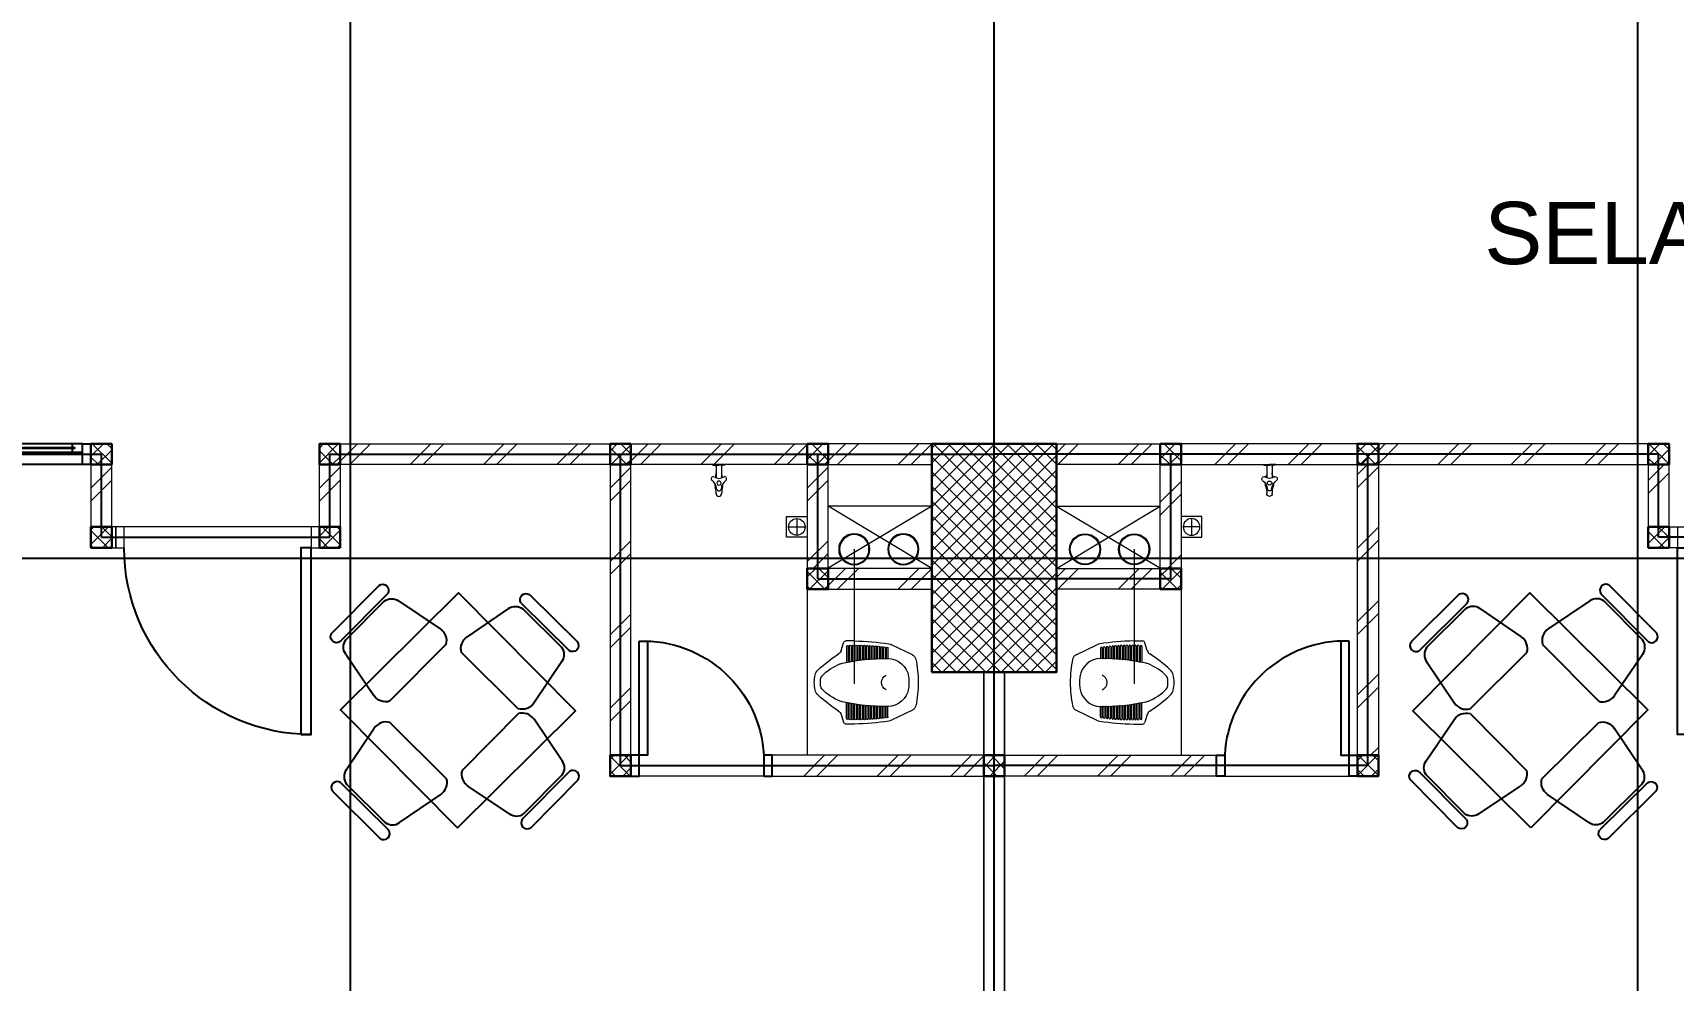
# Model space of a CAD drawing. Header units: millimetres. Extents: x -324 to 75, y -297 to 74.
# Drawn here: x -69.26 to -61.36, y 3.31 to 7.88 of the extents above; entities that cross this region are included whole.
import ezdxf

# ---------------------------------------------------------------- set-up
doc = ezdxf.new("R2010")
doc.units = ezdxf.units.MM
for name, color, linetype, lineweight in [('ars', 11, 'Continuous', 0), ('KOL', 1, 'Continuous', 30), ('KOLOM', 4, 'Continuous', 9), ('lan', 7, 'Continuous', 15), ('NOT', 7, 'Continuous', 20), ('SANITAIR', 15, 'Continuous', 9), ('tem', 5, 'Continuous', 20), ('u', 6, 'Continuous', 20)]:
    doc.layers.add(name, color=color, linetype=linetype, lineweight=lineweight)
doc.layers.add('as', color=1, linetype='Continuous', plot=False)
doc.layers.add('FURNITURE', color=68, linetype='Continuous')
doc.layers.add('Kusen', color=30, linetype='Continuous')
doc.styles.add('ATTR', font='romans.shx', dxfattribs={"width": 0.8, "height": 0.56})
doc.styles.get("Standard").update_dxf_attribs({"font": 'arial.ttf'})
pattern_1 = [(225, (21.71715, 56.3521), (0.1767767, -0.1767767), []), (225, (21.65465, 56.3521), (0.1767767, -0.1767767), [])]
pattern_2 = [(225, (23.11715, 56.3521), (0.1767767, -0.1767767), []), (225, (23.05465, 56.3521), (0.1767767, -0.1767767), [])]
pattern_3 = [(225, (24.06715, 56.3521), (0.1767767, -0.1767767), []), (225, (24.00465, 56.3521), (0.1767767, -0.1767767), [])]
pattern_4 = [(225, (21.96715, 59.04774), (0.1767767, -0.1767767), []), (225, (21.90465, 59.04774), (0.1767767, -0.1767767), [])]
pattern_5 = [(225, (23.36715, 59.04774), (0.1767767, -0.1767767), []), (225, (23.30465, 59.04774), (0.1767767, -0.1767767), [])]
pattern_6 = [(225, (24.31715, 59.04774), (0.1767767, -0.1767767), []), (225, (24.25465, 59.04774), (0.1767767, -0.1767767), [])]
pattern_7 = [(225, (24.06715, 55.7521), (0.1767767, -0.1767767), []), (225, (24.00465, 55.7521), (0.1767767, -0.1767767), [])]
pattern_8 = [(225, (23.96715, 54.8521), (0.1767767, -0.1767767), []), (225, (23.90465, 54.8521), (0.1767767, -0.1767767), [])]

# ---------------------------------------------------------------- blocks, each defined once
blk = doc.blocks.new('k1')
at = {"layer": 'ars'}
h = blk.add_hatch(dxfattribs=at)
h.set_pattern_fill('_USER', color=256, scale=0.05, angle=45, double=1, pattern_type=0)
h.set_pattern_definition([(45, (0, -5), (-0.03535534, 0.03535534), []), (135, (0, -5), (-0.03535534, -0.03535534), [])])
h.paths.add_polyline_path([(-0.3, -0.55), (0.3, -0.55), (0.3, 0.55), (-0.3, 0.55)])
at = {"layer": 'KOL'}
blk.add_lwpolyline([(-0.3, -0.55), (0.3, -0.55), (0.3, 0.55), (-0.3, 0.55)], close=True, dxfattribs=at)
blk = doc.blocks.new('KRAN ATAS')
for p, q in [((-0.0198, 0), (0, 0)), ((-0.0198, -0.0015), (-0.0198, 0)), ((0.0198, 0), (0, 0)), ((0.0198, -0.0015), (0.0198, 0)), ((-0.0193, -0.002), (0, -0.002)), ((-0.0087, -0.006), (-0.0087, -0.0441)), ((0.0193, -0.002), (0, -0.002)), ((0.0087, -0.006), (0.0087, -0.0441))]:
    blk.add_line(p, q)
for centre, radius, start, end in [((-0.0191, -0.047), 0.00682, 147.2603, 232.4214), ((-0.0188, -0.0464), 0.00682, 67.5786, 152.7397), ((-0.0514, -0.0871), 0.0447, 7.4918, 50.9581), ((-0.0193, -0.0015), 0.0005, 180, 270), ((0, -0.0187), 0.0268, 232.9628, 307.0372), ((-0.0127, -0.006), 0.004, 0, 90), ((0.0743, -0.0604), 0.0878, 163.7486, 168.4446), ((-0.0388, -0.0275), 0.03, 343.7486, 0), ((0.0514, -0.0871), 0.0447, 129.0419, 172.5082), ((0.0127, -0.006), 0.004, 90, 180), ((0.0388, -0.0275), 0.03, 180, 196.2514), ((-0.0743, -0.0604), 0.0878, 11.5554, 16.2514), ((0.0188, -0.0464), 0.00682, 27.2603, 112.4214), ((0.0193, -0.0015), 0.0005, 270, 0), ((0.0191, -0.047), 0.00682, 307.5786, 32.7397), ((0.0743, -0.0604), 0.0878, 182.0552, 189.0251), ((-0.0892, -0.0965), 0.08, 0.3555, 16.2023), ((-0.0004, -0.0965), 0.0088, 176.8553, 272.6444), ((-0.0004, -0.0613), 0.0068, 86.5771, 273.4229), ((-0.0003, -0.0804), 0.00682, 187.5786, 272.7397), ((0.0004, -0.0613), 0.0068, 266.5771, 93.4229), ((0.0003, -0.0804), 0.00682, 267.2603, 352.4214), ((0.0004, -0.0965), 0.0088, 267.3556, 3.1447), ((0.0892, -0.0965), 0.08, 163.7977, 179.6445), ((-0.0743, -0.0604), 0.0878, 350.9749, 357.9448)]:
    blk.add_arc(centre, radius, start, end)
blk = doc.blocks.new('AVOOR')
blk.add_lwpolyline([(-21.8185, -71.5914), (-21.9185, -71.5914), (-21.9185, -71.4914), (-21.8185, -71.4914)], close=True)
for points in [[(-21.9085, -71.5414), (-21.8285, -71.5414)], [(-21.8685, -71.5014), (-21.8685, -71.5814)]]:
    blk.add_lwpolyline(points)
blk.add_circle((-21.8685, -71.5414), 0.04)
blk = doc.blocks.new('CL J D')
for p, q in [((0.0275, 0.1273), (0.1283, 0.1756)), ((0.145, 0.1598), (0.145, 0.1109)), ((0.1539, 0.1598), (0.1539, 0.1111)), ((0.1587, 0.1615), (0.1587, 0.1111)), ((0.1676, 0.1615), (0.1676, 0.1111)), ((0.1723, 0.1631), (0.1723, 0.1111)), ((0.1812, 0.1631), (0.1812, 0.1109)), ((0.186, 0.1645), (0.186, 0.1109)), ((0.1949, 0.1645), (0.1949, 0.1105)), ((0.1996, 0.1657), (0.1996, 0.1105)), ((0.2085, 0.1657), (0.2085, 0.11)), ((0.2133, 0.1667), (0.2133, 0.11)), ((0.2222, 0.1667), (0.2222, 0.1092)), ((0.2269, 0.1676), (0.2269, 0.1092)), ((0.2358, 0.1676), (0.2358, 0.1082)), ((0.2406, 0.1682), (0.2406, 0.1082)), ((0.2495, 0.1682), (0.2495, 0.107)), ((0.2542, 0.1687), (0.2542, 0.107)), ((0.2631, 0.1687), (0.2631, 0.1056)), ((0.2679, 0.169), (0.2679, 0.1056)), ((0.2768, 0.169), (0.2768, 0.104)), ((0.2815, 0.1692), (0.2815, 0.104)), ((0.2904, 0.1692), (0.2904, 0.1022)), ((0.2952, 0.1691), (0.2952, 0.1022)), ((0.3041, 0.1691), (0.3041, 0.1003)), ((0.306, 0.1938), (0.3479, 0.1938)), ((0.3088, 0.1689), (0.3088, 0.1003)), ((0.3177, 0.1689), (0.3177, 0.0981)), ((0.3225, 0.1685), (0.3225, 0.0981)), ((0.3314, 0.1685), (0.3314, 0.0957)), ((0.3361, 0.1679), (0.3361, 0.0957)), ((0.345, 0.1679), (0.345, 0.093)), ((0.3709, 0.1476), (0.3594, 0.1853)), ((0.0275, -0.1398), (0.1283, -0.188)), ((0.145, -0.1722), (0.145, -0.1234)), ((0.1539, -0.1722), (0.1539, -0.1236)), ((0.1587, -0.174), (0.1587, -0.1236)), ((0.1676, -0.174), (0.1676, -0.1236)), ((0.1723, -0.1756), (0.1723, -0.1236)), ((0.1812, -0.1756), (0.1812, -0.1234)), ((0.186, -0.177), (0.186, -0.1234)), ((0.1949, -0.177), (0.1949, -0.123)), ((0.1996, -0.1782), (0.1996, -0.123)), ((0.2085, -0.1782), (0.2085, -0.1224)), ((0.2133, -0.1792), (0.2133, -0.1224)), ((0.2222, -0.1792), (0.2222, -0.1216)), ((0.2269, -0.18), (0.2269, -0.1216)), ((0.2358, -0.18), (0.2358, -0.1206)), ((0.2406, -0.1807), (0.2406, -0.1206)), ((0.2495, -0.1807), (0.2495, -0.1195)), ((0.2542, -0.1812), (0.2542, -0.1195)), ((0.2631, -0.1812), (0.2631, -0.1181)), ((0.2679, -0.1815), (0.2679, -0.1181)), ((0.2768, -0.1815), (0.2768, -0.1165)), ((0.2815, -0.1816), (0.2815, -0.1165)), ((0.2904, -0.1816), (0.2904, -0.1147)), ((0.2952, -0.1816), (0.2952, -0.1147)), ((0.3041, -0.1816), (0.3041, -0.1127)), ((0.3088, -0.1813), (0.3088, -0.1127)), ((0.3177, -0.1813), (0.3177, -0.1105)), ((0.3225, -0.1809), (0.3225, -0.1105)), ((0.3314, -0.1809), (0.3314, -0.1081)), ((0.3361, -0.1803), (0.3361, -0.1081)), ((0.345, -0.1803), (0.345, -0.1055)), ((0.306, -0.2062), (0.3479, -0.2062)), ((0.3709, -0.16), (0.3594, -0.1977))]:
    blk.add_line(p, q)
for centre, radius, start, end in [((0.1462, 0.1381), 0.0415, 97.43664, 115.58841), ((0.3183, -0.8979), 1.0917, 90.64465, 99.35641), ((0.1495, 0.1598), 0.00445, 0, 180), ((0.1631, 0.1615), 0.00445, 0, 180), ((0.1768, 0.1631), 0.00445, 0, 180), ((0.1904, 0.1645), 0.00445, 0, 180), ((0.2041, 0.1657), 0.00445, 0, 180), ((0.2177, 0.1667), 0.00445, 0, 180), ((0.2314, 0.1676), 0.00445, 0, 180), ((0.245, 0.1682), 0.00445, 0, 180), ((0.2587, 0.1687), 0.00445, 0, 180), ((0.2723, 0.169), 0.00445, 0, 180), ((0.286, 0.1692), 0.00445, 0, 180), ((0.2996, 0.1691), 0.00445, 0, 180), ((0.3133, 0.1689), 0.00445, 0, 180), ((0.3269, 0.1685), 0.00445, 0, 180), ((0.3406, 0.1679), 0.00445, 0, 180), ((0.3479, 0.1818), 0.012, 16.98371, 90), ((0.5098, 0), 0.5098, 167.907, 180.70014), ((0.0403, 0.1006), 0.0297, 115.58841, 167.907), ((0.1458, 0.0077), 0.1009, 89.36458, 171.9631), ((0.1427, 0.1109), 0.00237, 271.71865, 0), ((0.1639, -0.8282), 0.9369, 77.60377, 91.04193), ((0.1563, 0.1111), 0.00237, 180, 0), ((0.17, 0.1111), 0.00237, 180, 0), ((0.1836, 0.1109), 0.00237, 180, 0), ((0.1973, 0.1105), 0.00237, 180, 0), ((0.2109, 0.11), 0.00237, 180, 0), ((0.2246, 0.1092), 0.00237, 180, 0), ((0.2382, 0.1082), 0.00237, 180, 0), ((0.2519, 0.107), 0.00237, 180, 0), ((0.2655, 0.1056), 0.00237, 180, 0), ((0.2792, 0.104), 0.00237, 180, 0), ((0.2928, 0.1022), 0.00237, 180, 0), ((0.3064, 0.1003), 0.00237, 180, 0), ((0.3201, 0.0981), 0.00237, 180, 0), ((0.3337, 0.0957), 0.00237, 180, 0), ((0.3474, 0.093), 0.00237, 180, 258.7357), ((0.3518, 0.0291), 0.0593, 68.96955, 77.12628), ((0.3992, 0.1563), 0.0297, 196.98371, 236.58705), ((0.2831, -0.1497), 0.2509, 43.87855, 68.96955), ((-0.0629, -0.5443), 0.8096, 47.75416, 56.58705), ((0.1995, 0.0001), 0.1551, 171.9445, 182.3259), ((0.1409, -0.0052), 0.0359, 358.3993, 69.7102), ((0.4511, 0.0118), 0.0178, 9.30537, 43.87855), ((0.3402, -0.0063), 0.1302, 0.0418, 9.30537), ((0.4495, 0.0199), 0.0475, 13.4838, 47.75416), ((0.3402, -0.0063), 0.1598, 0.03404, 13.4838), ((0.5098, -0.0125), 0.5098, 179.29986, 192.093), ((0.1995, -0.0125), 0.1551, 177.6741, 188.0555), ((0.1458, -0.0202), 0.1009, 188.0369, 270.63542), ((0.1409, -0.0072), 0.0359, 290.2898, 1.6007), ((0.2831, 0.1372), 0.2509, 291.03045, 316.12145), ((-0.0629, 0.5318), 0.8096, 303.41295, 312.24584), ((0.4511, -0.0243), 0.0178, 316.12145, 350.69463), ((0.3402, -0.0061), 0.1302, 350.69463, 359.9582), ((0.4495, -0.0323), 0.0475, 312.24584, 346.5162), ((0.3402, -0.0061), 0.1598, 346.5162, 359.96596), ((0.0403, -0.113), 0.0297, 192.093, 244.41159), ((0.1427, -0.1234), 0.00237, 0, 88.28135), ((0.1639, 0.8157), 0.9369, 268.95807, 282.39623), ((0.1563, -0.1236), 0.00237, 0, 180), ((0.17, -0.1236), 0.00237, 0, 180), ((0.1836, -0.1234), 0.00237, 0, 180), ((0.1973, -0.123), 0.00237, 0, 180), ((0.2109, -0.1224), 0.00237, 0, 180), ((0.2246, -0.1216), 0.00237, 0, 180), ((0.2382, -0.1206), 0.00237, 0, 180), ((0.2519, -0.1195), 0.00237, 0, 180), ((0.2655, -0.1181), 0.00237, 0, 180), ((0.2792, -0.1165), 0.00237, 0, 180), ((0.2928, -0.1147), 0.00237, 0, 180), ((0.3064, -0.1127), 0.00237, 0, 180), ((0.3201, -0.1105), 0.00237, 0, 180), ((0.3337, -0.1081), 0.00237, 0, 180), ((0.3474, -0.1055), 0.00237, 101.2643, 180), ((0.3518, -0.0415), 0.0593, 282.87372, 291.03045), ((0.3992, -0.1687), 0.0297, 123.41295, 163.01629), ((0.1462, -0.1506), 0.0415, 244.41159, 262.56336), ((0.3183, 0.8854), 1.0917, 260.64359, 269.35535), ((0.1495, -0.1722), 0.00445, 180, 0), ((0.1631, -0.174), 0.00445, 180, 0), ((0.1768, -0.1756), 0.00445, 180, 0), ((0.1904, -0.177), 0.00445, 180, 0), ((0.2041, -0.1782), 0.00445, 180, 0), ((0.2177, -0.1792), 0.00445, 180, 0), ((0.2314, -0.18), 0.00445, 180, 0), ((0.245, -0.1807), 0.00445, 180, 0), ((0.2587, -0.1812), 0.00445, 180, 0), ((0.2723, -0.1815), 0.00445, 180, 0), ((0.286, -0.1816), 0.00445, 180, 0), ((0.2996, -0.1816), 0.00445, 180, 0), ((0.3133, -0.1813), 0.00445, 180, 0), ((0.3269, -0.1809), 0.00445, 180, 0), ((0.3406, -0.1803), 0.00445, 180, 0), ((0.3479, -0.1942), 0.012, 270, 343.01629)]:
    blk.add_arc(centre, radius, start, end)
blk = doc.blocks.new('P.60')
at = {"layer": 'Kusen'}
for points in [[(1472.8348, 997.5354), (1472.8748, 997.5354), (1472.8748, 997.4354), (1472.8348, 997.4354)], [(1473.4748, 997.5354), (1473.5148, 997.5354), (1473.5148, 997.4354), (1473.4748, 997.4354)], [(1472.8748, 996.8854), (1472.9148, 996.8854), (1472.9148, 997.4354), (1472.8748, 997.4354)]]:
    blk.add_lwpolyline(points, close=True, dxfattribs=at)
blk.add_arc((1472.8948, 997.4658), 0.5808, 268.02661, 356.99428, dxfattribs=at)
blk = doc.blocks.new('P-90')
at = {"layer": 'Kusen'}
blk.add_lwpolyline([(374.6908, -21.5979), (374.7408, -21.5979), (374.7408, -22.4979), (374.6908, -22.4979)], close=True, dxfattribs=at)
at = {"layer": 'Kusen', "lineweight": 9}
for points in [[(373.8008, -22.4979), (373.8408, -22.4979), (373.8408, -22.5979), (373.8008, -22.5979)], [(374.7408, -22.4979), (374.7808, -22.4979), (374.7808, -22.5979), (374.7408, -22.5979)]]:
    blk.add_lwpolyline(points, close=True, dxfattribs=at)
at = {"layer": 'Kusen'}
blk.add_arc((374.7408, -22.4979), 0.9, 90, 180, dxfattribs=at)
blk = doc.blocks.new('Manager Chair')
for p, q in [((6.793595, 0), (-6.793595, 0)), ((6.793595, -2.40006), (-6.793595, -2.40006)), ((5.764665, -3), (-5.250155, -3)), ((-7.308135, -5), (-9.242845, -14.93924)), ((7.82266, -5), (9.757352, -14.93924)), ((-7.822645, -18), (8.337156, -18))]:
    blk.add_line(p, q)
for centre, radius, start, end in [((-6.608415, -1.20003), 1.214231, 98.77222, 261.2278), ((-4.915795, -5.40289), 2.426032, 97.92188, 170.4409), ((5.430285, -5.40292), 2.42607, 9.559852, 82.07782), ((6.608435, -1.20003), 1.214228, 278.7714, 81.22861), ((-6.352795, -15.45813), 2.936262, 169.8216, 239.9611), ((6.867295, -15.45813), 2.936262, 300.0388, 10.17842)]:
    blk.add_arc(centre, radius, start, end)
at = {"style": 'ATTR', "width": 0.8, "flags": 9}
blk.add_attdef('ESTCODE', (0, 0), '', height=0.003816, dxfattribs=at)
blk = doc.blocks.new('mj makan')
blk.add_lwpolyline([(-0.0055, 1.1314), (0.5629, 0.5684), (0, 0), (-0.5684, 0.5629)], close=True)
for p, xscale, yscale, zscale, rotation in [((-0.4923, 1.0685), -0.02383953608250516, 0.02383953608250516, 0.02383953608250516, 44.72219960516194), ((0.4614, 1.0156), -0.02383953608250517, 0.02383953608250517, 0.02383953608250517, 314.7221996051619)]:
    blk.add_blockref('Manager Chair', p, dxfattribs=dict(xscale=xscale, yscale=yscale, zscale=zscale, rotation=rotation))
at = {"extrusion": (0, 0, -1)}
for p, xscale, yscale, zscale, rotation in [((-0.457, 0.1222), -0.02383953608250516, 0.02383953608250516, -0.02383953608250516, 135.277800394838), ((0.4971, 0.0786), -0.0238395360825052, 0.0238395360825052, -0.0238395360825052, 225.2778003948382)]:
    blk.add_blockref('Manager Chair', p, dxfattribs=dict(at, xscale=xscale, yscale=yscale, zscale=zscale, rotation=rotation))
blk = doc.blocks.new('T. J2')
at = {"layer": 'Kusen'}
for p, q in [((-0.3692, 0.1), (0.2808, 0.1)), ((-0.4192, 0), (0.3308, 0)), ((0.2808, 0.06), (-0.3692, 0.06))]:
    blk.add_line(p, q, dxfattribs=at)
for points in [[(-0.4592, 0), (-0.4192, 0), (-0.4192, 0.1), (-0.4592, 0.1)], [(0.3308, 0), (0.3708, 0), (0.3708, 0.1), (0.3308, 0.1)]]:
    blk.add_lwpolyline(points, close=True, dxfattribs=at)
for points in [[(-0.3692, 0.0775), (-0.3692, 0.06), (-0.4192, 0.06), (-0.4192, 0.1), (-0.3692, 0.1), (-0.3692, 0.0825), (-0.3792, 0.0825), (-0.3792, 0.0775), (-0.3692, 0.0775)], [(0.2808, 0.0775), (0.2808, 0.06), (0.3308, 0.06), (0.3308, 0.1), (0.2808, 0.1), (0.2808, 0.0825), (0.2908, 0.0825), (0.2908, 0.0775), (0.2808, 0.0775)]]:
    blk.add_lwpolyline(points, dxfattribs=at)
at = {"layer": 'Kusen', "color": 141}
blk.add_lwpolyline([(-0.3792, 0.0775), (0.2908, 0.0775), (0.2908, 0.0825), (-0.3792, 0.0825)], close=True, dxfattribs=at)
blk = doc.blocks.new('K 10.10')
at = {"layer": 'ars'}
h = blk.add_hatch(dxfattribs=at)
h.set_pattern_fill('_USER', color=256, scale=0.05, angle=45, double=1, pattern_type=0)
h.set_pattern_definition([(45, (0, 0), (-0.035355339, 0.035355339), []), (135, (0, 0), (-0.035355339, -0.035355339), [])])
h.paths.add_polyline_path([(1560.5383, 1380.4069), (1560.6383, 1380.4069), (1560.6383, 1380.5069), (1560.5383, 1380.5069)])
at = {"layer": 'KOL'}
blk.add_lwpolyline([(1560.5383, 1380.4069), (1560.6383, 1380.4069), (1560.6383, 1380.5069), (1560.5383, 1380.5069)], close=True, dxfattribs=at)
blk = doc.blocks.new('typikal-1')
at = {"layer": 'ars'}
for centre, radius in [((5.526, -0.0422), 0.075), ((5.526, -0.0422), 0.071), ((5.7625, -0.0422), 0.075), ((5.7625, -0.0422), 0.071)]:
    blk.add_circle(centre, radius, dxfattribs=at)
at = {"layer": 'as'}
for p, q in [((4.4, 1), (4.4, -0.5)), ((4.4, 1), (6.2, 1)), ((5.35, 0.1), (5.35, -0.5)), ((5.35, 0.1), (6.2, 0.1)), ((1.9, -0.1), (1.9, -0.5)), ((1.9, -0.1), (3, -0.1)), ((3, -0.1), (3, -0.5)), ((0, -0.5), (1.9, -0.5)), ((3, -0.5), (6.2, -0.5))]:
    blk.add_line(p, q, dxfattribs=at)
at = {"layer": 'lan'}
for p, q in [((5.09, 1.05), (4.49, 1.05)), ((5.3, 0.15), (5.3, 0.95)), ((2.91, -0.15), (2.01, -0.15))]:
    blk.add_line(p, q, dxfattribs=at)
at = {"layer": 'tem'}
for points in [[(6.15, 1.05), (6.25, 1.05), (6.25, 2.15), (6.15, 2.15)], [(5.13, 1.05), (6.15, 1.05), (6.15, 0.95), (5.13, 0.95)], [(4.45, -0.45), (4.35, -0.45), (4.35, 0.95), (4.45, 0.95)], [(6.15, 0.55), (6.25, 0.55), (6.25, 0.95), (6.15, 0.95)], [(5.4, 0.15), (5.9, 0.15), (5.9, 0.05), (5.4, 0.05)], [(5.4, -0.45), (5.3, -0.45), (5.3, 0.05), (5.4, 0.05)], [(1.97, -0.15), (1.95, -0.15), (1.95, -0.05), (1.97, -0.05)], [(1.95, -0.45), (1.85, -0.45), (1.85, -0.15), (1.95, -0.15)], [(2.95, -0.45), (3.05, -0.45), (3.05, -0.15), (2.95, -0.15)], [(3.05, -0.55), (4.35, -0.55), (4.35, -0.45), (3.05, -0.45)], [(4.45, -0.55), (5.3, -0.55), (5.3, -0.45), (4.45, -0.45)], [(5.9, -0.55), (5.4, -0.55), (5.4, -0.45), (5.9, -0.45)]]:
    blk.add_lwpolyline(points, close=True, dxfattribs=at)
at = {"layer": 'u'}
for points in [[(5.526, -0.0422), (5.526, 0.6064)], [(5.9, -0.25), (5.3996, 0.0495)], [(5.9, 0.05), (5.4, -0.25)], [(5.9, -0.25), (5.4, -0.25)]]:
    blk.add_lwpolyline(points, dxfattribs=at)
at = {"layer": 'FURNITURE'}
blk.add_blockref('mj makan', (3.6205, 0.1681), dxfattribs=at)
at = {"layer": 'KOLOM', "extrusion": (0, 0, -1), "xscale": -1, "zscale": -1, "rotation": 180}
for p in [(-1564.9883, 1381.4569), (-1566.7883, 1381.4569), (-1565.9383, 1380.5569), (-1562.4883, 1380.3569), (-1563.5883, 1380.3569), (-1562.4883, 1379.9569), (-1563.5883, 1379.9569), (-1564.9883, 1379.9569), (-1565.9383, 1379.9569)]:
    blk.add_blockref('K 10.10', p, dxfattribs=at)
at = {"layer": 'Kusen'}
for name, p in [('P.60', (-1468.3848, -996.4854)), ('P-90', (-371.8308, 22.4479))]:
    blk.add_blockref(name, p, dxfattribs=at)
at = {"layer": 'Kusen', "rotation": 180}
blk.add_blockref('T. J2', (1.3908, -0.45), dxfattribs=at)
at = {"layer": 'SANITAIR', "extrusion": (0, 0, -1), "xscale": -1, "zscale": -1, "rotation": 180}
blk.add_blockref('CL J D', (-5.8335, 0.5932), dxfattribs=at)
at = {"layer": 'SANITAIR', "xscale": -1, "rotation": 180}
blk.add_blockref('AVOOR', (27.1181, -71.6914), dxfattribs=at)
at = {"layer": 'SANITAIR', "extrusion": (0, 0, -1), "xscale": 1.450644103627577, "yscale": 1.450644103627577, "zscale": -1.450644103627577, "rotation": 180.0386559153115}
blk.add_blockref('KRAN ATAS', (-4.874, -0.45), dxfattribs=at)
blk = doc.blocks.new('A-2')
at = {"layer": 'ars'}
h = blk.add_hatch(dxfattribs=at)
h.set_pattern_fill('TEMBOK', color=256, scale=0.25)
h.set_pattern_definition(pattern_1)
h.paths.add_polyline_path([(15.7672, 6.6677), (17.1172, 6.6677), (17.1172, 6.5677), (15.7672, 6.5677)])
h = blk.add_hatch(dxfattribs=at)
h.set_pattern_fill('TEMBOK', color=256, scale=0.25)
h.set_pattern_definition(pattern_2)
h.paths.add_polyline_path([(17.1672, 6.6677), (18.0672, 6.6677), (18.0672, 6.5677), (17.1672, 6.5677)])
h = blk.add_hatch(dxfattribs=at)
h.set_pattern_fill('TEMBOK', color=256, scale=0.25)
h.set_pattern_definition(pattern_3)
h.paths.add_polyline_path([(18.1172, 6.6677), (18.6672, 6.6677), (18.6672, 6.5677), (18.1172, 6.5677)])
h = blk.add_hatch(dxfattribs=at)
h.set_pattern_fill('TEMBOK', color=256, scale=0.25)
h.set_pattern_definition(pattern_3)
h.paths.add_polyline_path([(19.8172, 6.6677), (19.2672, 6.6677), (19.2672, 6.5677), (19.8172, 6.5677)])
h = blk.add_hatch(dxfattribs=at)
h.set_pattern_fill('TEMBOK', color=256, scale=0.25)
h.set_pattern_definition(pattern_2)
h.paths.add_polyline_path([(20.7672, 6.6677), (19.8672, 6.6677), (19.8672, 6.5677), (20.7672, 6.5677)])
h = blk.add_hatch(dxfattribs=at)
h.set_pattern_fill('TEMBOK', color=256, scale=0.25)
h.set_pattern_definition(pattern_1)
h.paths.add_polyline_path([(22.1672, 6.6677), (20.8172, 6.6677), (20.8172, 6.5677), (22.1672, 6.5677)])
h = blk.add_hatch(dxfattribs=at)
h.set_pattern_fill('TEMBOK', color=256, scale=0.25)
h.set_pattern_definition([(225, (20.86715, 59.04774), (0.1767767, -0.1767767), []), (225, (20.80465, 59.04774), (0.1767767, -0.1767767), [])])
h.paths.add_polyline_path([(14.7172, 6.5677), (14.6172, 6.5677), (14.6172, 6.2677), (14.7172, 6.2677)])
h = blk.add_hatch(dxfattribs=at)
h.set_pattern_fill('TEMBOK', color=256, scale=0.25)
h.set_pattern_definition(pattern_4)
h.paths.add_polyline_path([(15.8172, 6.5677), (15.7172, 6.5677), (15.7172, 6.2677), (15.8172, 6.2677)])
h = blk.add_hatch(dxfattribs=at)
h.set_pattern_fill('TEMBOK', color=256, scale=0.25)
h.set_pattern_definition(pattern_5)
h.paths.add_polyline_path([(17.2172, 6.5677), (17.1172, 6.5677), (17.1172, 5.1677), (17.2172, 5.1677)])
h = blk.add_hatch(dxfattribs=at)
h.set_pattern_fill('TEMBOK', color=256, scale=0.25)
h.set_pattern_definition(pattern_6)
h.paths.add_polyline_path([(18.1672, 6.5677), (18.0672, 6.5677), (18.0672, 6.0677), (18.1672, 6.0677)])
h = blk.add_hatch(dxfattribs=at)
h.set_pattern_fill('TEMBOK', color=256, scale=0.25)
h.set_pattern_definition(pattern_6)
h.paths.add_polyline_path([(19.7672, 6.5677), (19.8672, 6.5677), (19.8672, 6.0677), (19.7672, 6.0677)])
h = blk.add_hatch(dxfattribs=at)
h.set_pattern_fill('TEMBOK', color=256, scale=0.25)
h.set_pattern_definition(pattern_5)
h.paths.add_polyline_path([(20.7172, 6.5677), (20.8172, 6.5677), (20.8172, 5.1677), (20.7172, 5.1677)])
h = blk.add_hatch(dxfattribs=at)
h.set_pattern_fill('TEMBOK', color=256, scale=0.25)
h.set_pattern_definition(pattern_4)
h.paths.add_polyline_path([(22.1172, 6.5677), (22.2172, 6.5677), (22.2172, 6.2677), (22.1172, 6.2677)])
h = blk.add_hatch(dxfattribs=at)
h.set_pattern_fill('TEMBOK', color=256, scale=0.25)
h.set_pattern_definition(pattern_7)
h.paths.add_polyline_path([(18.1172, 6.0677), (18.6672, 6.0677), (18.6672, 5.9677), (18.1172, 5.9677)])
h = blk.add_hatch(dxfattribs=at)
h.set_pattern_fill('TEMBOK', color=256, scale=0.25)
h.set_pattern_definition(pattern_7)
h.paths.add_polyline_path([(19.8172, 6.0677), (19.2672, 6.0677), (19.2672, 5.9677), (19.8172, 5.9677)])
h = blk.add_hatch(dxfattribs=at)
h.set_pattern_fill('TEMBOK', color=256, scale=0.25)
h.set_pattern_definition(pattern_8)
h.paths.add_polyline_path([(17.8972, 5.1677), (18.9172, 5.1677), (18.9172, 5.0677), (17.8972, 5.0677)])
h = blk.add_hatch(dxfattribs=at)
h.set_pattern_fill('TEMBOK', color=256, scale=0.25)
h.set_pattern_definition(pattern_8)
h.paths.add_polyline_path([(20.0372, 5.1677), (19.0172, 5.1677), (19.0172, 5.0677), (20.0372, 5.0677)])
at = {"layer": 'as'}
for p, q in [((15.8672, 1.1177), (15.8672, 14.2177)), ((18.9672, 1.1177), (18.9672, 14.2177)), ((22.0672, 1.1177), (22.0672, 14.2177)), ((-36.8328, 6.1177), (37.5672, 6.1177))]:
    blk.add_line(p, q, dxfattribs=at)
at = {"layer": 'KOL'}
blk.add_blockref('k1', (18.9672, 6.1177), dxfattribs=at)
at = {"layer": 'lan', "xscale": -1, "rotation": 180}
blk.add_blockref('typikal-1', (12.7672, 6.1177), dxfattribs=at)
at = {"layer": 'lan', "rotation": 180}
blk.add_blockref('typikal-1', (25.1672, 6.1177), dxfattribs=at)

msp = doc.modelspace()

# ---------------------------------------------------------------- block references
msp.add_blockref('A-2', (-83.5933, -0.772))

# ---------------------------------------------------------------- texts
at = {"layer": 'NOT', "insert": (-62.6421, 7.0614), "char_height": 0.3, "attachment_point": 1}
msp.add_mtext_dynamic_manual_height_columns('\\pi0.37622;SELASAR', width=2.661726, gutter_width=1, heights=[0], dxfattribs=at)

doc.saveas('drawing.dxf')
